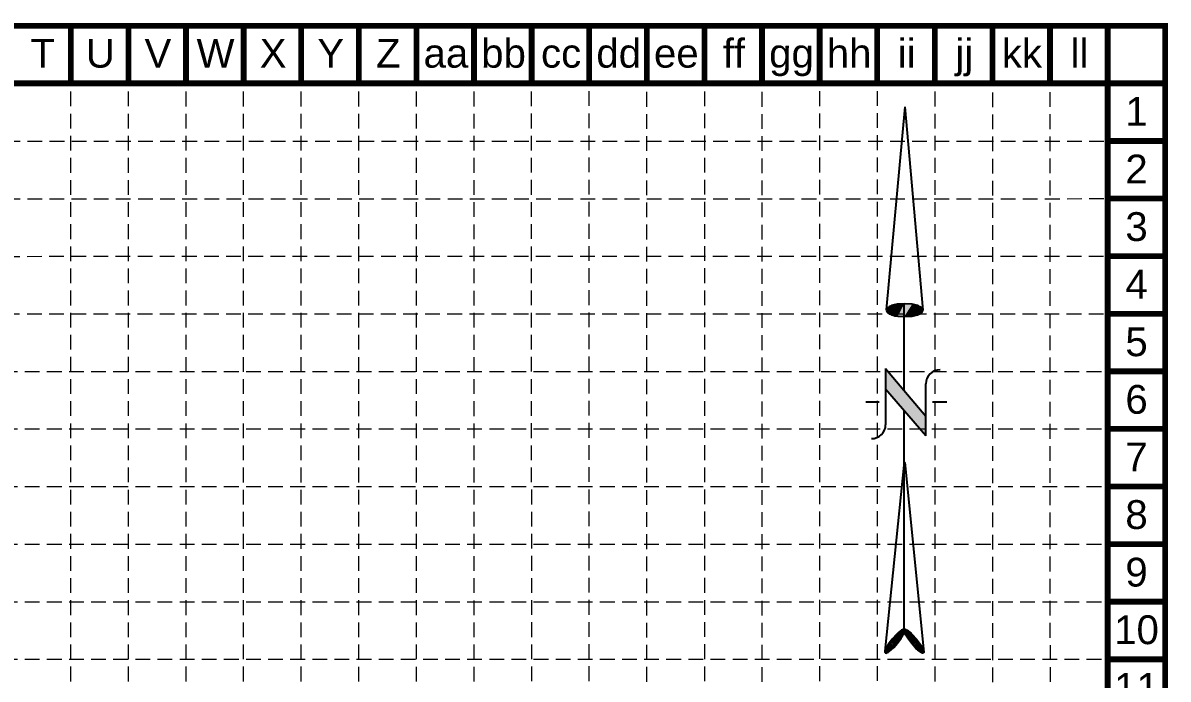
# Model space of a CAD drawing. Extents: x -1498 to -89, y 689 to 2942.
# Drawn here: x -788 to -89, y 2541 to 2942 of the extents above; entities that cross this region are included whole.
import ezdxf
from ezdxf.enums import TextEntityAlignment as Align

# ---------------------------------------------------------------- set-up
doc = ezdxf.new("R2010")
doc.units = 0
doc.header["$LTSCALE"] = 40
doc.header["$MEASUREMENT"] = 0
doc.linetypes.add('DASHED', pattern=[0.75, 0.5, -0.25])
doc.linetypes.add('HIDDEN', pattern=[0.375, 0.25, -0.125])
for name, color, linetype in [('BASE', 7, 'CONTINUOUS'), ('GRID', 254, 'DASHED'), ('NARROW', 7, 'CONTINUOUS'), ('SODDED LOT', 2, 'CONTINUOUS')]:
    doc.layers.add(name, color=color, linetype=linetype)
doc.styles.get("Standard").update_dxf_attribs({"font": 'ARIAL.TTF'})

# ---------------------------------------------------------------- blocks, each defined once
blk = doc.blocks.new('North Arrow')
at = {"layer": 'NARROW'}
for p, q in [((32.43, 3.06), (32.43, 4.63)), ((0, 0), (22.36, 2)), ((28.77, -2.09), (34.02, 2.32)), ((36.18, 2.33), (30.46, 2.33)), ((36.16, 2.32), (31.04, -2.09)), ((39.1, 0.01), (59.96, 2.11)), ((0, 0), (22.33, -2.02)), ((31.2, -0.05), (21.66, -0.05)), ((21.66, -0.05), (21.66, -0.05)), ((57.45, -0.05), (33.41, -0.05)), ((59.83, -2.14), (39.04, -0.01)), ((57.69, -0.03), (57.77, -0.01)), ((57.77, -0.05), (57.69, -0.03)), ((28.77, -2.09), (34.95, -2.09)), ((32.43, -4.26), (32.43, -2.8))]:
    blk.add_line(p, q, dxfattribs=at)
blk.add_lwpolyline([(22.36, -2.03), (22.59, -1.93, 0.091577), (22.87, -1.44, 0.048306), (23.03, -0.75), (23.07, -0.01), (23.01, 0.82, 0.048306), (22.87, 1.42, 0.091577), (22.59, 1.91), (22.36, 2.01), (22.14, 1.91, 0.091577), (21.86, 1.42, 0.048306), (21.72, 0.82), (21.66, -0.01), (21.72, -0.83, 0.048306), (21.86, -1.44, 0.091577), (22.14, -1.93)], format="xyb", close=True, dxfattribs=at)
for points in [[(57.46, -0.03), (57.44, 0.08, -0.066818), (57.67, 0.47, -0.03073), (58.01, 0.84), (58.52, 1.29), (59.07, 1.7, -0.03073), (59.5, 1.95, -0.066818), (59.93, 2.1), (60.04, 2.06)], [(60.04, 2.06), (60.05, 1.95, -0.066818), (59.82, 1.56, -0.03073), (59.43, 1.14), (58.97, 0.74), (58.42, 0.33, -0.03073), (57.99, 0.08, -0.036692), (57.76, -0.02)], [(57.46, -0.04), (57.44, -0.15, 0.066818), (57.67, -0.54, 0.03073), (58.01, -0.9), (58.52, -1.36), (59.07, -1.77, 0.03073), (59.5, -2.02, 0.066818), (59.93, -2.17), (60.04, -2.13)], [(60.04, -2.13), (60.05, -2.01, 0.066818), (59.82, -1.63, 0.03073), (59.43, -1.2), (58.97, -0.8), (58.42, -0.4, 0.03073), (57.99, -0.15, 0.036692), (57.76, -0.05)]]:
    blk.add_lwpolyline(points, format="xyb", dxfattribs=at)
for centre, start, end in [((30.46, 3.86), 178.8769, 270), ((34.95, -3.62), 358.8769, 90)]:
    blk.add_arc(centre, 1.53, start, end, dxfattribs=at)
for points in [[(23.07, -0.05), (21.72, 0.82), (23.02, 0.75), (21.85, 1.42)], [(23.02, 0.75), (21.85, 1.42), (22.87, 1.44), (22.14, 1.91)], [(22.87, 1.44), (22.14, 1.91), (22.59, 1.91), (22.36, 2)], [(31.05, -2.09), (36.15, 2.36), (28.75, -2.06), (34.01, 2.36)], [(58.26, 1.07), (58.73, 0.57), (58.52, 1.3), (59.05, 0.81)], [(58.52, 1.3), (59.05, 0.81), (58.7, 1.42), (59.26, 0.99)], [(59.26, 1), (58.69, 1.42), (59.45, 1.15), (59, 1.65)], [(59.45, 1.15), (59, 1.65), (59.62, 1.34), (59.28, 1.82)], [(59.62, 1.34), (59.28, 1.82), (59.81, 1.55), (59.49, 1.95)], [(59.81, 1.55), (59.49, 1.95), (59.93, 1.73), (59.69, 2.04)], [(59.93, 1.73), (59.69, 2.04), (60.05, 1.94), (59.93, 2.1)], [(60.05, 1.94), (59.93, 2.1), (60.04, 2.06)], [(23.03, -0.76), (21.67, -0.05), (23.07, -0.05), (21.72, 0.82)], [(57.44, 0.08), (57.7, -0.01), (57.5, 0.21), (57.77, -0.01)], [(57.45, -0.04), (57.69, -0.02), (57.44, 0.08), (57.7, -0.01)], [(57.5, 0.21), (57.77, -0.01), (57.6, 0.39), (57.94, 0.06)], [(57.6, 0.39), (57.94, 0.06), (57.68, 0.5), (58.07, 0.13)], [(57.68, 0.5), (58.07, 0.13), (57.84, 0.66), (58.29, 0.26)], [(57.84, 0.66), (58.29, 0.26), (58.03, 0.86), (58.52, 0.41)], [(58.03, 0.86), (58.52, 0.41), (58.26, 1.07), (58.73, 0.57)], [(22.87, -1.44), (21.72, -0.87), (23.03, -0.76), (21.67, -0.05)], [(22.58, -1.93), (21.86, -1.45), (22.87, -1.44), (21.72, -0.87)], [(57.44, -0.14), (57.69, -0.02), (57.45, -0.04), (57.69, -0.02)], [(57.46, -0.19), (57.7, -0.03), (57.44, -0.14), (57.69, -0.02)], [(57.53, -0.33), (57.76, -0.05), (57.46, -0.19), (57.7, -0.03)], [(57.63, -0.48), (57.9, -0.1), (57.53, -0.33), (57.76, -0.05)], [(57.78, -0.66), (58.09, -0.2), (57.63, -0.48), (57.9, -0.1)], [(57.97, -0.87), (58.34, -0.35), (57.78, -0.66), (58.09, -0.2)], [(58.24, -1.11), (58.61, -0.54), (57.97, -0.87), (58.34, -0.35)], [(58.61, -1.43), (58.93, -0.77), (58.24, -1.11), (58.61, -0.54)], [(58.91, -1.64), (59.2, -1), (58.61, -1.43), (58.93, -0.77)], [(59.12, -1.79), (59.57, -1.36), (58.92, -1.65), (59.2, -1.01)], [(59.54, -1.32), (59.41, -1.18), (59.21, -1.01)], [(22.36, -2.01), (22.14, -1.93), (22.58, -1.93), (21.86, -1.45)], [(59.35, -1.93), (59.81, -1.62), (59.12, -1.79), (59.57, -1.36)], [(59.58, -2.05), (59.93, -1.79), (59.35, -1.93), (59.81, -1.62)], [(59.78, -2.13), (60.05, -2.01), (59.58, -2.05), (59.93, -1.79)], [(59.92, -2.17), (60.04, -2.13), (59.78, -2.13), (60.05, -2.01)]]:
    blk.add_solid(points, dxfattribs=at)

msp = doc.modelspace()

# ---------------------------------------------------------------- hatches: boundary and pattern name
at = {"layer": 'SODDED LOT', "linetype": 'Continuous'}
h = msp.add_hatch(dxfattribs=at)
h.set_pattern_fill('ANSI31', color=256, scale=60, style=0)
h.paths.add_polyline_path([(-875.38, 1198.25), (-875.04, 1052.72), (-815.91, 1053.42), (-816.25, 1197.9)])
h.paths.add_polyline_path([(-360.07, 1463.81), (-223.94, 1463.31), (-223.44, 1408.88), (-360.28, 1409.18)])
h.paths.add_polyline_path([(-735.37, 2022.02), (-629.45, 1959.74), (-608.68, 1993.42), (-598.99, 2009.11), (-598.68, 2013.79), (-599.4, 2021.42), (-602.34, 2027.62), (-606.39, 2032.07), (-609.26, 2033.81), (-694.79, 2087.03), (-700.59, 2077.73)])
h.paths.add_polyline_path([(-915.7, 1518.73), (-791.78, 1517.61), (-791.03, 1743.72), (-915.7, 1742.98)])
h.paths.add_polyline_path([(-1077.91, 1352.13), (-953.2, 1352.46), (-953.71, 1297.39), (-1077.96, 1297.81)])
h.paths.add_polyline_path([(-1070.22, 2354.03), (-1064.55, 2363.55), (-968.27, 2520.8), (-874.57, 2461.98), (-977.03, 2295.5)])
edge = h.paths.add_edge_path()
edge.add_line((-1356.96, 2233.54), (-1160.33, 2150.05))
edge.add_line((-1160.33, 2150.05), (-1137.27, 2197.4))
edge.add_line((-1137.27, 2197.4), (-1106.37, 2253.53))
edge.add_line((-1106.37, 2253.53), (-1084.87, 2287.49))
edge.add_line((-1084.87, 2287.49), (-1075.84, 2304.62))
edge.add_line((-1075.84, 2304.62), (-1074.14, 2311.01))
edge.add_line((-1074.14, 2311.01), (-1075.75, 2319.28))
edge.add_line((-1075.75, 2319.28), (-1078.54, 2324))
edge.add_line((-1078.54, 2324), (-1083.37, 2328.4))
edge.add_line((-1083.37, 2328.4), (-1131.04, 2357.78))
edge.add_line((-1131.04, 2357.78), (-1136.78, 2348.16))
edge.add_line((-1136.78, 2348.16), (-1204.17, 2239.51))
edge.add_line((-1204.17, 2239.51), (-1202.49, 2242.26))
edge.add_line((-1202.49, 2242.26), (-1259.93, 2271.91))
edge.add_line((-1259.93, 2271.91), (-1186.1, 2392.42))
edge.add_line((-1186.1, 2392.42), (-1263.12, 2440.2))
edge.add_line((-1263.12, 2440.2), (-1268.33, 2442.21))
edge.add_line((-1268.33, 2442.21), (-1276.9, 2442.05))
edge.add_line((-1276.9, 2442.05), (-1279.76, 2441.04))
edge.add_line((-1279.76, 2441.04), (-1285.14, 2439.86))
edge.add_arc((-1296.39, 2477.44), 39.23, 77.11255, 286.66533, ccw=False)
edge.add_line((-1287.64, 2515.68), (-1242.59, 2722.58))
edge.add_line((-1242.59, 2722.58), (-1353.54, 2823.75))
edge.add_line((-1353.54, 2823.75), (-1356.6, 2240.24))
edge.add_line((-1356.6, 2240.24), (-1356.96, 2233.54))
h.paths.add_polyline_path([(-995.9, 1052.97), (-995.28, 1198.38), (-1154.56, 1198.18), (-1154.76, 1194.27), (-1166.49, 1194.27), (-1166.49, 1198.38), (-1171.22, 1197.97), (-1178.62, 1194.89), (-1181.09, 1192.22), (-1180.73, 1052.99)])
h.paths.add_polyline_path([(-480.17, 1197.72), (-425.47, 1197.45), (-425.94, 1052.48), (-480.74, 1052.26), (-480.28, 1196.2)])
h.paths.add_polyline_path([(-353.6, 1243.74), (-224.27, 1244.08), (-224.05, 1129.82), (-353.36, 1204.4), (-348.68, 1218.75), (-348.68, 1228.69), (-350.91, 1238.73)])

# ---------------------------------------------------------------- linework, layer by layer
at = {"layer": 'BASE', "color": 9}
msp.add_line((-1461.54, 2905.04), (-125.7, 2905.04), dxfattribs=at)
at = {"layer": 'BASE', "const_width": 3.52}
for points in [[(-90.55, 690.36), (-90.55, 2940.19), (-1496.7, 2940.19), (-1496.7, 690.36)], [(-125.7, 725.52), (-125.7, 2905.04), (-1461.54, 2905.04), (-1461.54, 725.52)]]:
    msp.add_lwpolyline(points, close=True, dxfattribs=at)
for points in [[(-758.47, 2940.19), (-758.47, 2905.04)], [(-723.32, 2940.19), (-723.32, 2905.04)], [(-688.16, 2940.19), (-688.16, 2905.04)], [(-653.01, 2940.19), (-653.01, 2905.04)], [(-617.86, 2940.19), (-617.86, 2905.04)], [(-582.7, 2940.19), (-582.7, 2905.04)], [(-547.55, 2940.19), (-547.55, 2905.04)], [(-512.39, 2940.19), (-512.39, 2905.04)], [(-477.24, 2940.19), (-477.24, 2905.04)], [(-442.09, 2940.19), (-442.09, 2905.04)], [(-406.93, 2940.19), (-406.93, 2905.04)], [(-371.78, 2940.19), (-371.78, 2905.04)], [(-336.63, 2940.19), (-336.63, 2905.04)], [(-301.47, 2940.19), (-301.47, 2905.04)], [(-266.32, 2940.19), (-266.32, 2905.04)], [(-231.17, 2940.19), (-231.17, 2905.04)], [(-196.01, 2940.19), (-196.01, 2905.04)], [(-160.86, 2940.19), (-160.86, 2905.04)], [(-125.7, 2940.19), (-125.7, 2905.04)], [(-90.55, 2905.04), (-125.7, 2905.04)], [(-90.55, 2869.89), (-125.7, 2869.89)], [(-90.55, 2834.73), (-125.7, 2834.73)], [(-90.55, 2799.58), (-125.7, 2799.58)], [(-90.55, 2764.43), (-125.7, 2764.43)], [(-90.55, 2729.27), (-125.7, 2729.27)], [(-90.55, 2694.12), (-125.7, 2694.12)], [(-90.55, 2658.96), (-125.7, 2658.96)], [(-90.55, 2623.81), (-125.7, 2623.81)], [(-90.55, 2588.66), (-125.7, 2588.66)], [(-90.55, 2553.5), (-125.7, 2553.5)]]:
    msp.add_lwpolyline(points, dxfattribs=at)
at = {"layer": 'GRID', "color": 252, "linetype": 'HIDDEN', "lineweight": 0, "ltscale": 0.9}
for p, q in [((-758.47, 866.03), (-758.47, 2905.04)), ((-723.32, 866.03), (-723.32, 2905.04)), ((-688.16, 866.02), (-688.16, 2905.04)), ((-653.01, 866.01), (-653.01, 2905.04)), ((-617.86, 866.01), (-617.86, 2905.04)), ((-582.7, 866), (-582.7, 2905.04)), ((-547.55, 866), (-547.55, 2905.04)), ((-512.39, 865.99), (-512.39, 2905.04)), ((-477.07, 866.07), (-477.24, 2905.04)), ((-441.96, 866.24), (-442.09, 2905.04)), ((-406.83, 865.82), (-406.93, 2905.04)), ((-371.36, 866.15), (-371.62, 2905.83)), ((-336.39, 865.78), (-336.47, 2905.83)), ((-301.21, 866.21), (-301.32, 2905.83)), ((-265.99, 866.33), (-266.16, 2905.83)), ((-230.9, 866.02), (-231.01, 2905.83)), ((-195.67, 865.56), (-195.86, 2905.83)), ((-160.5, 865.66), (-160.7, 2905.83)), ((-1459.94, 2869.65), (-126.28, 2869.82)), ((-1459.97, 2834.4), (-126.28, 2834.67)), ((-1460.17, 2799.35), (-125.7, 2799.58)), ((-1460.21, 2764.23), (-125.7, 2764.43)), ((-1461.54, 2729.27), (-125.7, 2729.27)), ((-1461.54, 2694.12), (-125.7, 2694.12)), ((-1461.54, 2658.96), (-125.7, 2658.96)), ((-1461.54, 2623.81), (-125.7, 2623.81)), ((-1461.54, 2588.66), (-125.7, 2588.66)), ((-1461.54, 2553.5), (-125.7, 2553.5))]:
    msp.add_line(p, q, dxfattribs=at)

# ---------------------------------------------------------------- block references
at = {"layer": 'BASE', "xscale": 5.553333333328283, "yscale": 5.553333333328283, "zscale": 5.553333333328283, "rotation": 270}
msp.add_blockref('North Arrow', (-249.57, 2890.79), dxfattribs=at)

# ---------------------------------------------------------------- texts
at = {"layer": 'BASE'}
for s, height, p in [('T', 17.58, (-775.62, 2923.43)), ('U', 17.58, (-740.47, 2923.43)), ('V', 17.58, (-705.31, 2923.43)), ('W', 17.58, (-670.16, 2923.43)), ('X', 17.58, (-635.01, 2923.43)), ('Y', 17.58, (-599.85, 2923.43)), ('Z', 17.58, (-564.7, 2923.43)), ('bb', 17.577, (-494.39, 2923.43)), ('dd', 17.577, (-424.08, 2923.43)), ('ff', 17.577, (-353.78, 2923.43)), ('hh', 17.577, (-283.47, 2923.43)), ('ii', 17.577, (-248.32, 2923.43)), ('jj', 17.577, (-213.16, 2923.43)), ('kk', 17.577, (-178.01, 2923.43)), ('ll', 17.577, (-142.86, 2923.43)), ('aa', 17.577, (-529.55, 2923.43)), ('cc', 17.577, (-459.24, 2923.43)), ('ee', 17.577, (-388.93, 2923.43)), ('gg', 17.577, (-318.62, 2923.43)), ('1', 17.58, (-108.06, 2887.93)), ('2', 17.58, (-108.06, 2852.77)), ('3', 17.58, (-108.06, 2817.62)), ('4', 17.58, (-108.06, 2782.46)), ('5', 17.58, (-108.06, 2747.31)), ('6', 17.58, (-108.06, 2712.16)), ('7', 17.58, (-108.06, 2677)), ('8', 17.58, (-108.06, 2641.85)), ('9', 17.58, (-108.06, 2606.7)), ('10', 17.577, (-108.06, 2571.54)), ('11', 17.577, (-108.06, 2536.39))]:
    msp.add_text(s, height=height, dxfattribs=at).set_placement(p, align=Align.MIDDLE_CENTER)

doc.saveas('drawing.dxf')
